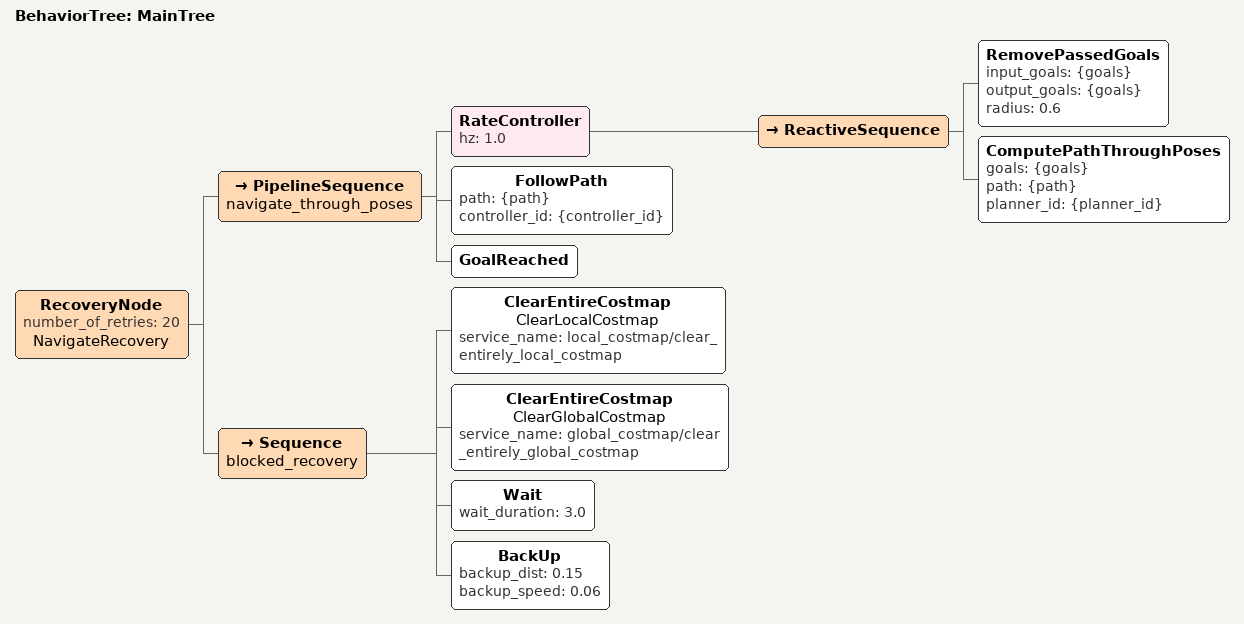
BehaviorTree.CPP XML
<?xml version="1.0"?>
<root main_tree_to_execute="MainTree" BTCPP_format="4">
  <BehaviorTree ID="MainTree">
    <!-- AGV-like: no spin. If blocked, clear costmaps + wait for obstacle to move, then replan. -->
    <RecoveryNode number_of_retries="20" name="NavigateRecovery">
      <PipelineSequence name="navigate_through_poses">
        <RateController hz="1.0">
          <ReactiveSequence>
            <!-- Prevent the robot from trying to go back to already-passed waypoints -->
            <RemovePassedGoals input_goals="{goals}" output_goals="{goals}" radius="0.6"/>
            <ComputePathThroughPoses goals="{goals}" path="{path}" planner_id="{planner_id}"/>
          </ReactiveSequence>
        </RateController>
        <FollowPath path="{path}" controller_id="{controller_id}"/>
        <GoalReached/>
      </PipelineSequence>
      <Sequence name="blocked_recovery">
        <ClearEntireCostmap name="ClearLocalCostmap" service_name="local_costmap/clear_entirely_local_costmap"/>
        <ClearEntireCostmap name="ClearGlobalCostmap" service_name="global_costmap/clear_entirely_global_costmap"/>
        <Wait wait_duration="3.0"/>
        <BackUp backup_dist="0.15" backup_speed="0.06"/>
      </Sequence>
    </RecoveryNode>
  </BehaviorTree>
</root>
